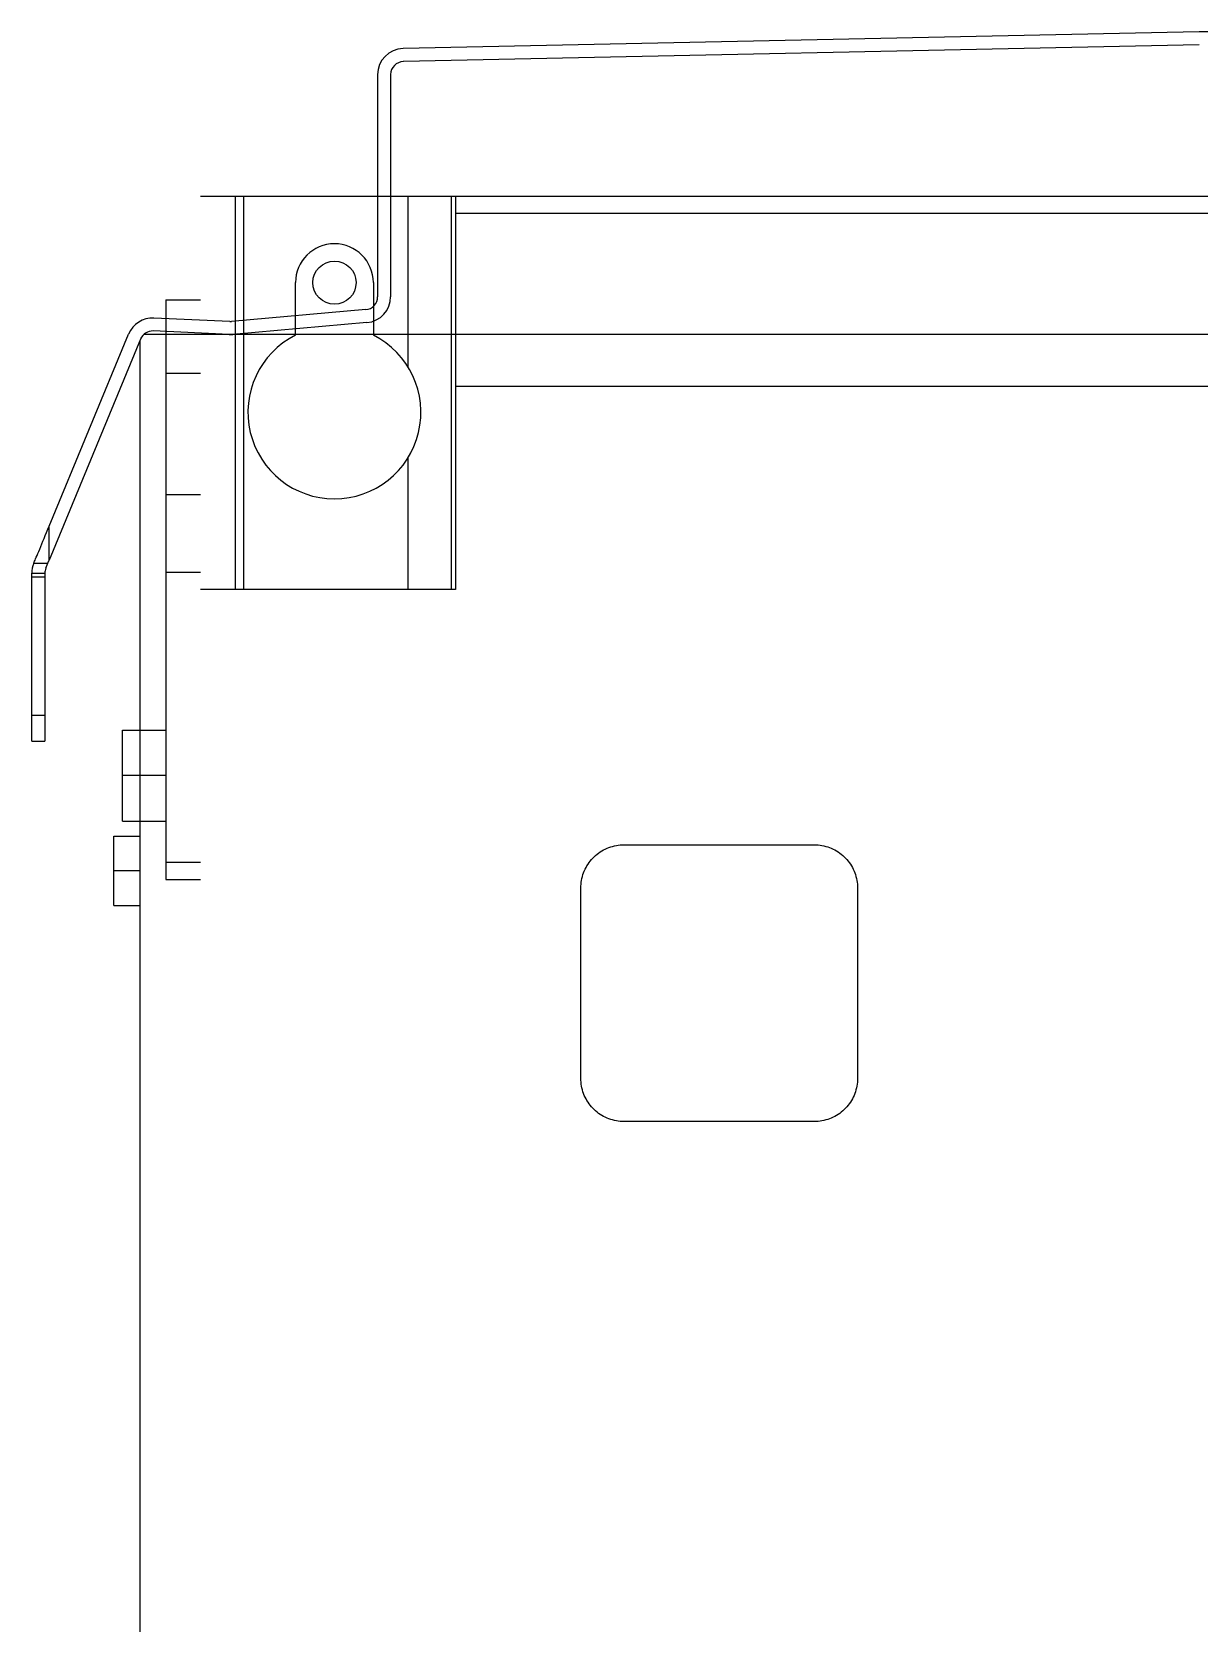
# Model space of a CAD drawing. Extents: x 0 to 290, y 0 to 931.
# Drawn here: x 0 to 135, y 747.4 to 931.4 of the extents above; entities that cross this region are included whole.
import ezdxf

# ---------------------------------------------------------------- set-up
doc = ezdxf.new("R2010")
doc.units = 0
doc.layers.add('--8N-THT. FIXING HOLE', color=4, linetype='CONTINUOUS')
doc.layers.add('-15N-THT. THIẾT BỊ ĐÓNG MỞ', color=40, linetype='CONTINUOUS')

# ---------------------------------------------------------------- blocks, each defined once
blk = doc.blocks.new('06 - N - SC VSD ATV630D55~D90N4')
at = {"layer": '--8N-THT. FIXING HOLE'}
blk.add_circle((-110, 436.7), 2.5, dxfattribs=at)
at = {"layer": '-15N-THT. THIẾT BỊ ĐÓNG MỞ'}
for p, q in [((-10, 465.7), (-102.06, 463.76)), ((-10, 465.7), (-10, 465.7)), ((10, 465.7), (-10, 465.7)), ((-102.06, 463.76), (-102.06, 463.76)), ((-9.98, 464.2), (-102.03, 462.26)), ((-102.03, 462.26), (-102.03, 462.26)), ((-105, 460.76), (-105, 460.76)), ((-105, 460.76), (-105, 435.07)), ((-103.5, 460.76), (-103.5, 460.76)), ((-103.5, 460.76), (-103.5, 435.07)), ((-125.5, 446.7), (-125.5, 446.7)), ((-125.5, 446.7), (125.5, 446.7)), ((-121.5, 446.7), (-121.5, 446.7)), ((-121.5, 446.7), (-121.5, 401.2)), ((-120.5, 446.7), (-120.5, 401.2)), ((-101.5, 446.7), (-101.5, 426.97)), ((-96.5, 446.7), (-96.5, 401.2)), ((-96, 446.7), (-96, 401.2)), ((-96, 446.7), (-96, 446.7)), ((-96, 444.7), (-96, 444.7)), ((96, 444.7), (-96, 444.7)), ((-114.5, 430.63), (-114.5, 436.7)), ((-114.5, 436.7), (-114.5, 436.7)), ((-105.5, 436.7), (-105.5, 430.63)), ((-105.5, 436.7), (-105.5, 436.7)), ((-129.5, 434.7), (-129.5, 367.7)), ((-129.5, 434.7), (-125.5, 434.7)), ((-105, 435.07), (-105, 435.07)), ((-103.5, 435.07), (-103.5, 435.07)), ((-130.9, 432.6), (-130.9, 432.6)), ((-122.1, 432.2), (-130.9, 432.6)), ((-106.37, 433.58), (-121.9, 432.21)), ((-106.37, 433.58), (-106.37, 433.58)), ((-143, 408.53), (-133.81, 430.75)), ((-133.81, 430.75), (-133.81, 430.75)), ((132.06, 430.7), (-132.06, 430.7)), ((-130.96, 431.11), (-130.96, 431.11)), ((-122.17, 430.71), (-130.96, 431.11)), ((-122.17, 430.71), (-122.17, 430.71)), ((-122.1, 432.2), (-122.1, 432.2)), ((-121.9, 432.21), (-121.9, 432.21)), ((-106.24, 432.09), (-121.77, 430.71)), ((-121.77, 430.71), (-121.77, 430.71)), ((-114.5, 430.63), (-114.5, 430.63)), ((-106.24, 432.09), (-106.24, 432.09)), ((-105.5, 430.63), (-105.5, 430.63)), ((-96, 430.7), (-96, 430.7)), ((-132.42, 430.18), (-143, 404.61)), ((-132.5, 429.99), (-132.5, 429.99)), ((-132.5, 429.99), (-132.5, -272.3)), ((-132.42, 430.18), (-132.42, 430.18)), ((-125.5, 426.2), (-129.5, 426.2)), ((-96, 424.7), (-96, 424.7)), ((96, 424.7), (-96, 424.7)), ((-101.5, 416.43), (-101.5, 401.2)), ((-129.5, 412.2), (-125.5, 412.2)), ((-114.5, 412.77), (-114.5, 412.77)), ((-143.15, 408.18), (-143, 408.53)), ((-143, 404.61), (-143, 408.53)), ((-143, 408.53), (-143, 408.53)), ((-142.86, 408.87), (-142.86, 408.87)), ((-143.85, 406.49), (-143.71, 406.81)), ((-143.71, 406.81), (-143.58, 407.13)), ((-143.58, 407.13), (-143.44, 407.47)), ((-143.44, 407.47), (-143.29, 407.82)), ((-143.29, 407.82), (-143.15, 408.18)), ((-141.47, 408.3), (-141.47, 408.3)), ((-144.56, 404.77), (-144.48, 404.95)), ((-144.48, 404.95), (-144.4, 405.15)), ((-144.4, 405.15), (-144.3, 405.38)), ((-144.3, 405.38), (-144.2, 405.63)), ((-144.2, 405.63), (-144.09, 405.9)), ((-144.09, 405.9), (-143.97, 406.19)), ((-143.97, 406.19), (-143.85, 406.49)), ((-145, 383.7), (-145, 403.1)), ((-145, 403.1), (-145, 403.1)), ((-145, 403.1), (-143.5, 403.1)), ((-144.77, 404.27), (-144.75, 404.31)), ((-144.77, 404.25), (-144.77, 404.27)), ((-144.77, 404.25), (-144.77, 404.25)), ((-144.77, 404.25), (-143.15, 404.25)), ((-144.75, 404.31), (-144.72, 404.38)), ((-144.72, 404.38), (-144.68, 404.48)), ((-144.68, 404.48), (-144.62, 404.61)), ((-144.62, 404.61), (-144.56, 404.77)), ((-143.5, 403.1), (-143.5, 403.1)), ((-143.5, 403.1), (-143.5, 383.7)), ((-143.39, 403.68), (-143.15, 404.25)), ((-143.39, 403.68), (-143.39, 403.68)), ((-143.15, 404.25), (-143.14, 404.26)), ((-143.15, 404.25), (-143.15, 404.25)), ((-143.15, 404.25), (-143.15, 404.25)), ((-143.14, 404.28), (-143.13, 404.3)), ((-143.14, 404.26), (-143.14, 404.28)), ((-143.13, 404.3), (-143.12, 404.33)), ((-143.12, 404.33), (-143.1, 404.36)), ((-143.1, 404.36), (-143.09, 404.4)), ((-143.09, 404.4), (-143.07, 404.44)), ((-143.07, 404.44), (-143.05, 404.49)), ((-143.05, 404.49), (-143.03, 404.55)), ((-143.03, 404.55), (-143, 404.61)), ((-143, 404.61), (-143, 404.61)), ((-125.5, 403.2), (-129.5, 403.2)), ((-145, 402.7), (-145, 402.7)), ((-145, 402.7), (-143.5, 402.7)), ((-143.5, 402.7), (-143.5, 402.7)), ((-96, 401.2), (-125.5, 401.2)), ((-125.5, 401.2), (-125.5, 401.2)), ((-121.5, 401.2), (-121.5, 401.2)), ((-96, 401.2), (-96, 401.2)), ((-145, 386.7), (-143.5, 386.7)), ((-134.5, 374.45), (-134.5, 384.95)), ((-134.5, 384.95), (-129.5, 384.95)), ((-145, 383.7), (-143.5, 383.7)), ((-145, 383.7), (-145, 383.7)), ((-143.5, 383.7), (-143.5, 383.7)), ((-129.5, 379.7), (-134.5, 379.7)), ((-134.5, 374.45), (-129.5, 374.45)), ((-135.5, 364.7), (-135.5, 372.7)), ((-135.5, 372.7), (-132.5, 372.7)), ((-76.95, 371.68), (-76.72, 371.69)), ((-76.72, 371.69), (-76.5, 371.7)), ((-76.5, 371.7), (-76.5, 371.7)), ((-76.5, 371.7), (-54.5, 371.7)), ((-54.5, 371.7), (-54.28, 371.69)), ((-54.5, 371.7), (-54.5, 371.7)), ((-54.28, 371.69), (-54.05, 371.68)), ((-80.41, 369.82), (-80.27, 369.99)), ((-80.27, 369.99), (-80.11, 370.16)), ((-80.11, 370.16), (-79.96, 370.31)), ((-79.96, 370.31), (-79.79, 370.47)), ((-79.79, 370.47), (-79.62, 370.61)), ((-79.62, 370.61), (-79.44, 370.75)), ((-79.44, 370.75), (-79.25, 370.87)), ((-79.25, 370.87), (-79.06, 370.99)), ((-79.06, 370.99), (-78.87, 371.1)), ((-78.87, 371.1), (-78.67, 371.2)), ((-78.67, 371.2), (-78.47, 371.3)), ((-78.47, 371.3), (-78.26, 371.38)), ((-78.26, 371.38), (-78.05, 371.46)), ((-78.05, 371.46), (-77.83, 371.52)), ((-77.83, 371.52), (-77.61, 371.57)), ((-77.61, 371.57), (-77.39, 371.62)), ((-77.39, 371.62), (-77.17, 371.65)), ((-77.17, 371.65), (-76.95, 371.68)), ((-54.05, 371.68), (-53.83, 371.65)), ((-53.83, 371.65), (-53.61, 371.62)), ((-53.61, 371.62), (-53.39, 371.57)), ((-53.39, 371.57), (-53.17, 371.52)), ((-53.17, 371.52), (-52.95, 371.46)), ((-52.95, 371.46), (-52.74, 371.38)), ((-52.74, 371.38), (-52.53, 371.3)), ((-52.53, 371.3), (-52.33, 371.2)), ((-52.33, 371.2), (-52.13, 371.1)), ((-52.13, 371.1), (-51.94, 370.99)), ((-51.94, 370.99), (-51.75, 370.87)), ((-51.75, 370.87), (-51.56, 370.75)), ((-51.56, 370.75), (-51.38, 370.61)), ((-51.38, 370.61), (-51.21, 370.47)), ((-51.21, 370.47), (-51.04, 370.31)), ((-51.04, 370.31), (-50.89, 370.16)), ((-50.89, 370.16), (-50.73, 369.99)), ((-50.73, 369.99), (-50.59, 369.82)), ((-132.5, 368.7), (-135.5, 368.7)), ((-129.5, 369.7), (-125.5, 369.7)), ((-81.37, 367.81), (-81.32, 368.03)), ((-81.32, 368.03), (-81.26, 368.25)), ((-81.26, 368.25), (-81.18, 368.46)), ((-81.18, 368.46), (-81.1, 368.67)), ((-81.1, 368.67), (-81, 368.87)), ((-81, 368.87), (-80.9, 369.07)), ((-80.9, 369.07), (-80.79, 369.26)), ((-80.79, 369.26), (-80.67, 369.45)), ((-80.67, 369.45), (-80.55, 369.64)), ((-80.55, 369.64), (-80.41, 369.82)), ((-50.59, 369.82), (-50.45, 369.64)), ((-50.45, 369.64), (-50.33, 369.45)), ((-50.33, 369.45), (-50.21, 369.26)), ((-50.21, 369.26), (-50.1, 369.07)), ((-50.1, 369.07), (-50, 368.87)), ((-50, 368.87), (-49.9, 368.67)), ((-49.9, 368.67), (-49.82, 368.46)), ((-49.82, 368.46), (-49.74, 368.25)), ((-49.74, 368.25), (-49.68, 368.03)), ((-49.68, 368.03), (-49.63, 367.81)), ((-129.5, 367.7), (-125.5, 367.7)), ((-129.5, 367.7), (-129.5, 367.7)), ((-125.5, 367.7), (-125.5, 367.7)), ((-81.5, 366.7), (-81.49, 366.92)), ((-81.5, 344.7), (-81.5, 366.7)), ((-81.5, 366.7), (-81.5, 366.7)), ((-81.49, 366.92), (-81.48, 367.15)), ((-81.48, 367.15), (-81.45, 367.37)), ((-81.45, 367.37), (-81.42, 367.59)), ((-81.42, 367.59), (-81.37, 367.81)), ((-49.63, 367.81), (-49.58, 367.59)), ((-49.58, 367.59), (-49.55, 367.37)), ((-49.55, 367.37), (-49.52, 367.15)), ((-49.52, 367.15), (-49.51, 366.92)), ((-49.51, 366.92), (-49.5, 366.7)), ((-49.5, 366.7), (-49.5, 366.7)), ((-49.5, 366.7), (-49.5, 344.7)), ((-135.5, 364.7), (-132.5, 364.7)), ((-81.49, 344.48), (-81.5, 344.7)), ((-81.5, 344.7), (-81.5, 344.7)), ((-81.48, 344.25), (-81.49, 344.48)), ((-81.45, 344.03), (-81.48, 344.25)), ((-49.52, 344.25), (-49.55, 344.03)), ((-49.51, 344.48), (-49.52, 344.25)), ((-49.5, 344.7), (-49.51, 344.48)), ((-49.5, 344.7), (-49.5, 344.7)), ((-81.42, 343.81), (-81.45, 344.03)), ((-81.37, 343.59), (-81.42, 343.81)), ((-81.32, 343.37), (-81.37, 343.59)), ((-81.26, 343.15), (-81.32, 343.37)), ((-81.18, 342.94), (-81.26, 343.15)), ((-81.1, 342.73), (-81.18, 342.94)), ((-81, 342.53), (-81.1, 342.73)), ((-80.9, 342.33), (-81, 342.53)), ((-80.79, 342.14), (-80.9, 342.33)), ((-50.1, 342.33), (-50.21, 342.14)), ((-50, 342.53), (-50.1, 342.33)), ((-49.9, 342.73), (-50, 342.53)), ((-49.82, 342.94), (-49.9, 342.73)), ((-49.74, 343.15), (-49.82, 342.94)), ((-49.68, 343.37), (-49.74, 343.15)), ((-49.63, 343.59), (-49.68, 343.37)), ((-49.58, 343.81), (-49.63, 343.59)), ((-49.55, 344.03), (-49.58, 343.81)), ((-80.67, 341.95), (-80.79, 342.14)), ((-80.55, 341.76), (-80.67, 341.95)), ((-80.41, 341.58), (-80.55, 341.76)), ((-80.27, 341.41), (-80.41, 341.58)), ((-80.11, 341.24), (-80.27, 341.41)), ((-79.96, 341.09), (-80.11, 341.24)), ((-79.79, 340.93), (-79.96, 341.09)), ((-79.62, 340.79), (-79.79, 340.93)), ((-79.44, 340.65), (-79.62, 340.79)), ((-79.25, 340.53), (-79.44, 340.65)), ((-79.06, 340.41), (-79.25, 340.53)), ((-78.87, 340.3), (-79.06, 340.41)), ((-51.94, 340.41), (-52.13, 340.3)), ((-51.75, 340.53), (-51.94, 340.41)), ((-51.56, 340.65), (-51.75, 340.53)), ((-51.38, 340.79), (-51.56, 340.65)), ((-51.21, 340.93), (-51.38, 340.79)), ((-51.04, 341.09), (-51.21, 340.93)), ((-50.89, 341.24), (-51.04, 341.09)), ((-50.73, 341.41), (-50.89, 341.24)), ((-50.59, 341.58), (-50.73, 341.41)), ((-50.45, 341.76), (-50.59, 341.58)), ((-50.33, 341.95), (-50.45, 341.76)), ((-50.21, 342.14), (-50.33, 341.95)), ((-78.67, 340.2), (-78.87, 340.3)), ((-78.47, 340.1), (-78.67, 340.2)), ((-78.26, 340.02), (-78.47, 340.1)), ((-78.05, 339.94), (-78.26, 340.02)), ((-77.83, 339.88), (-78.05, 339.94)), ((-77.61, 339.83), (-77.83, 339.88)), ((-77.39, 339.78), (-77.61, 339.83)), ((-77.17, 339.75), (-77.39, 339.78)), ((-76.95, 339.72), (-77.17, 339.75)), ((-76.72, 339.71), (-76.95, 339.72)), ((-76.5, 339.7), (-76.72, 339.71)), ((-54.5, 339.7), (-76.5, 339.7)), ((-76.5, 339.7), (-76.5, 339.7)), ((-54.28, 339.71), (-54.5, 339.7)), ((-54.5, 339.7), (-54.5, 339.7)), ((-54.05, 339.72), (-54.28, 339.71)), ((-53.83, 339.75), (-54.05, 339.72)), ((-53.61, 339.78), (-53.83, 339.75)), ((-53.39, 339.83), (-53.61, 339.78)), ((-53.17, 339.88), (-53.39, 339.83)), ((-52.95, 339.94), (-53.17, 339.88)), ((-52.74, 340.02), (-52.95, 339.94)), ((-52.53, 340.1), (-52.74, 340.02)), ((-52.33, 340.2), (-52.53, 340.1)), ((-52.13, 340.3), (-52.33, 340.2))]:
    blk.add_line(p, q, dxfattribs=at)
for centre, radius, start, end in [((-102, 460.76), 3, 91.2061, 180), ((-102, 460.76), 1.5, 91.2061, 180), ((-110, 436.7), 4.5, 0, 180), ((-106.5, 435.07), 1.5, 275.0424, 0), ((-106.5, 435.07), 3, 275.0424, 0), ((-131.03, 429.61), 3, 87.3974, 157.5206), ((-131.03, 429.61), 1.5, 87.3974, 157.5205), ((-122.03, 433.7), 3, 267.3974, 275.0424), ((-122.03, 433.7), 1.5, 267.3975, 275.0424), ((-110, 421.7), 10, 116.7437, 63.2563), ((-142, 403.1), 3, 157.5206, 180), ((-142, 403.1), 1.5, 157.5205, 180)]:
    blk.add_arc(centre, radius, start, end, dxfattribs=at)

msp = doc.modelspace()

# ---------------------------------------------------------------- block references
msp.add_blockref('06 - N - SC VSD ATV630D55~D90N4', (145, 465.7))

doc.saveas('drawing.dxf')
